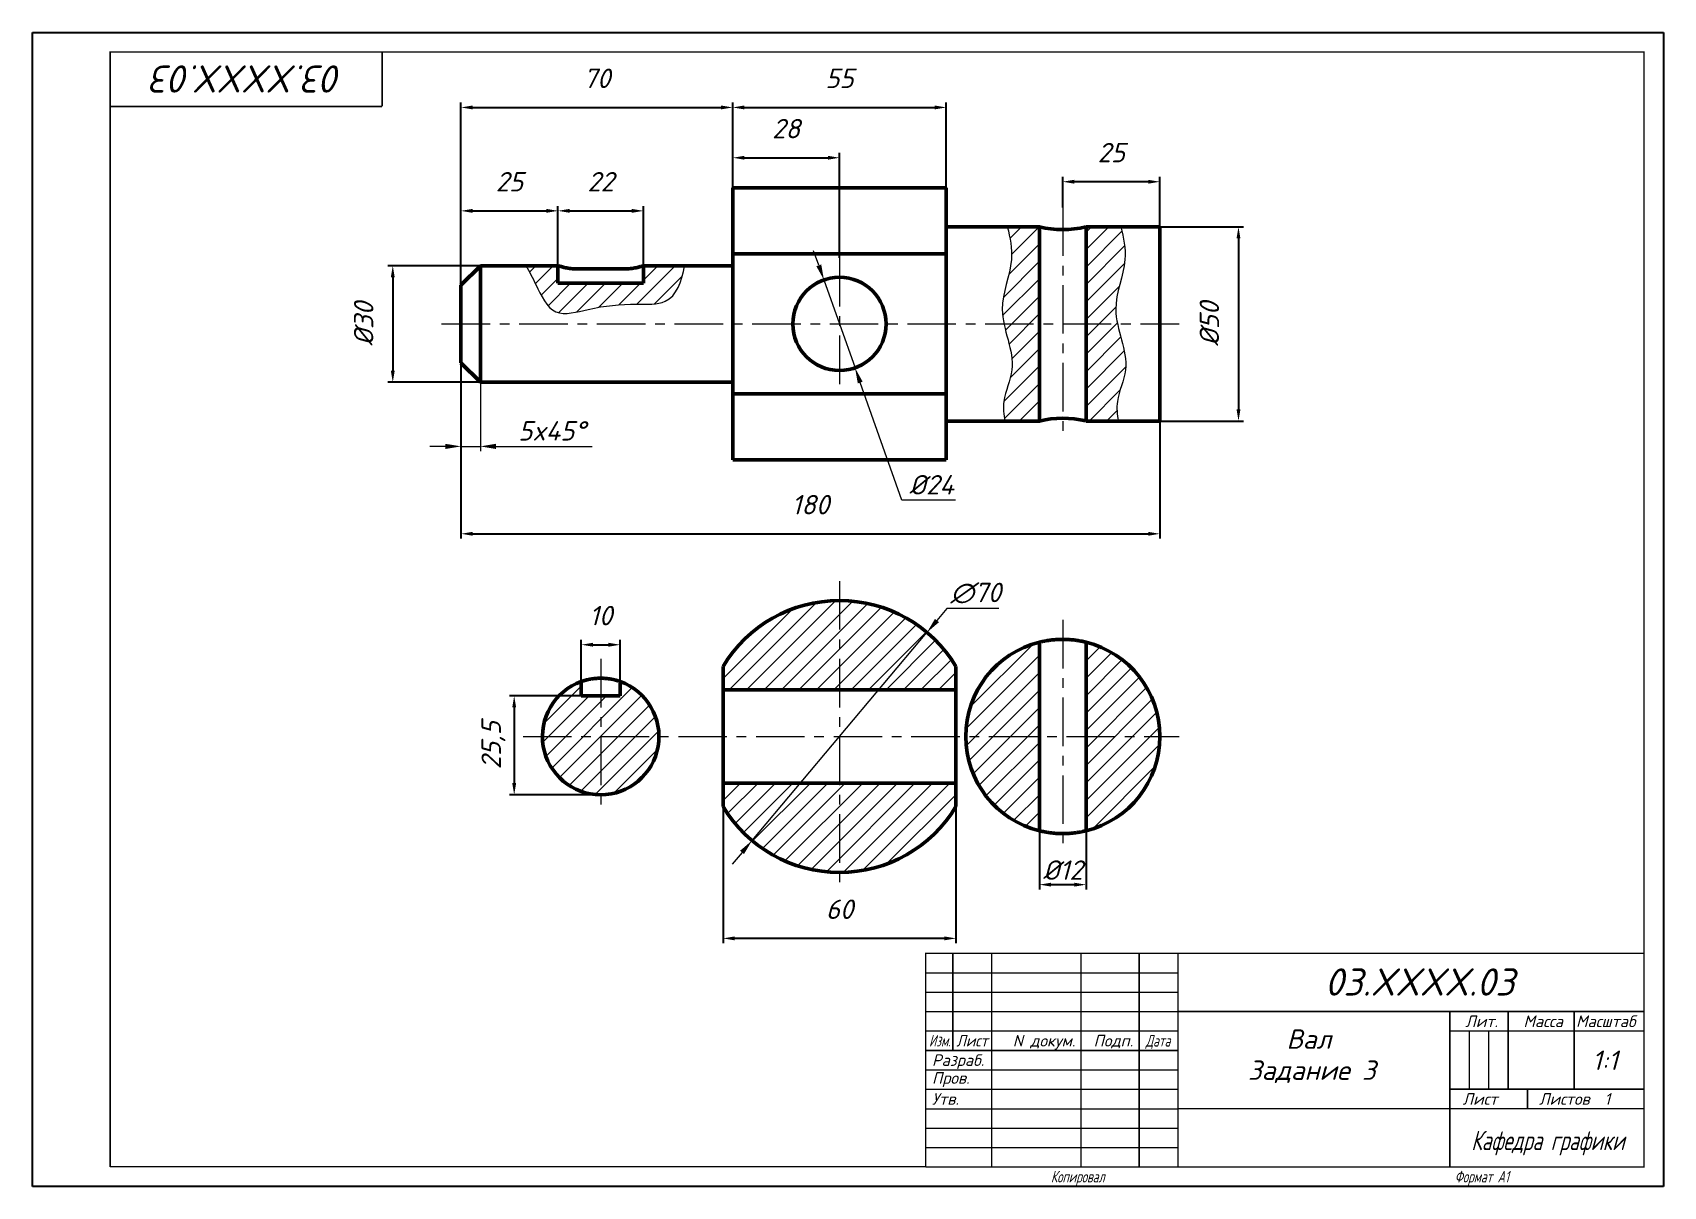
# Model space of a CAD drawing. Header units: millimetres. Extents: x 0 to 420, y 0 to 297.
import ezdxf
from ezdxf.enums import TextEntityAlignment as Align

# ---------------------------------------------------------------- set-up
doc = ezdxf.new("R2010")
doc.units = ezdxf.units.MM
doc.linetypes.add('CENTER', pattern=[2, 1.25, -0.25, 0.25, -0.25])
doc.layers.get('0').update_dxf_attribs({"lineweight": 15})
for name, color, linetype, lineweight in [('Осевая', 7, 'CENTER', 15), ('ОСН', 7, 'Continuous', 50), ('Размер', 7, 'Continuous', 18), ('Тонкая', 7, 'Continuous', 18)]:
    doc.layers.add(name, color=color, linetype=linetype, lineweight=lineweight)
doc.styles.add('ESKD', font='isocpeur.ttf', dxfattribs={"oblique": 15})
doc.styles.get("Standard").update_dxf_attribs({"font": 'isocpeur.ttf', "oblique": 15})
doc.dimstyles.new('ESKD', dxfattribs={"dimtxt": 5, "dimasz": 4, "dimexe": 1.25, "dimexo": 0, "dimgap": 1.5, "dimtad": 3, "dimdec": 0, "dimdsep": 46, "dimtxsty": 'ESKD', "dimcen": 1.5, "dimdle": 1.25, "dimclrd": 256, "dimclre": 256, "dimclrt": 256, "dimazin": 2, "dimtfac": 0.766667, "dimtdec": 0, "dimtmove": 0, "dimatfit": 3, "dimtvp": 1.5, "dimtolj": 1, "dimtzin": 0, "dimlwd": -1, "dimlwe": -1, "dimarcsym": 0})
doc.dimstyles.new('ISO-25', dxfattribs={"dimtxt": 5, "dimasz": 3, "dimexe": 1.25, "dimexo": 0, "dimgap": 1.5, "dimtad": 0, "dimdec": 0, "dimzin": 0, "dimdsep": 46, "dimtxsty": 'ESKD', "dimcen": -3, "dimdle": 1.25, "dimadec": 0, "dimazin": 0, "dimtfac": 0.766667, "dimtdec": 0, "dimtofl": 0, "dimtmove": 2, "dimatfit": 3, "dimtvp": 1.5, "dimtolj": 1, "dimtzin": 0, "dimarcsym": 0})

# ---------------------------------------------------------------- blocks, each defined once
blk = doc.blocks.new('SW_HATCH_2')
at = {"color": 0, "linetype": 'Continuous', "lineweight": 0}
for p, q in [((0, 0), (4.81, 4.81)), ((1.01, -5.73), (11.37, 4.64)), ((9.81, 5.32), (9.87, 5.38)), ((-0.15, -2.4), (5.83, 3.58)), ((0.26, -4.23), (8.07, 3.58)), ((2.01, -6.97), (12.62, 3.64)), ((3.25, -7.97), (13.62, 2.39)), ((4.75, -8.72), (14.36, 0.89)), ((6.58, -9.13), (14.78, -0.94)), ((8.98, -8.98), (14.62, -3.34))]:
    blk.add_line(p, q, dxfattribs=at)
blk = doc.blocks.new('SW_HATCH_1')
at = {"color": 0, "linetype": 'Continuous', "lineweight": 0}
for p, q in [((-1.84, -4.09), (7.14, 4.89)), ((-1.05, -5.54), (10.2, 5.71)), ((1.2, -5.54), (12.69, 5.96)), ((3.44, -5.54), (14.86, 5.88)), ((5.69, -5.54), (16.8, 5.58)), ((7.93, -5.54), (18.57, 5.1)), ((10.18, -5.54), (20.2, 4.48)), ((12.42, -5.54), (21.7, 3.74)), ((14.67, -5.54), (23.08, 2.88)), ((0, 0), (1.62, 1.62)), ((16.91, -5.54), (24.36, 1.91)), ((19.16, -5.54), (25.53, 0.84)), ((21.4, -5.54), (26.6, -0.34)), ((23.65, -5.54), (27.57, -1.61)), ((25.89, -5.54), (28.16, -3.27)), ((28.14, -5.54), (28.16, -5.52)), ((-1.84, -17.56), (-1.82, -17.54)), ((-1.84, -19.8), (0.42, -17.54)), ((-1.26, -21.46), (2.67, -17.54)), ((-0.29, -22.74), (4.91, -17.54)), ((0.78, -23.91), (7.16, -17.54)), ((1.96, -24.98), (9.4, -17.54)), ((3.23, -25.95), (11.65, -17.54)), ((4.62, -26.81), (13.89, -17.54)), ((6.12, -27.56), (16.14, -17.54)), ((7.74, -28.18), (18.38, -17.54)), ((9.51, -28.65), (20.63, -17.54)), ((11.46, -28.96), (22.87, -17.54)), ((13.62, -29.03), (25.12, -17.54)), ((16.11, -28.79), (27.36, -17.54)), ((19.18, -27.97), (28.16, -18.99)), ((24.7, -24.7), (26.32, -23.08))]:
    blk.add_line(p, q, dxfattribs=at)
blk = doc.blocks.new('SW_HATCH_0')
at = {"color": 0, "linetype": 'Continuous', "lineweight": 0}
for p, q in [((-0.55, -2.8), (8.91, 6.66)), ((0, 0), (8.09, 8.09)), ((14.91, 8.17), (15.03, 8.29)), ((14.91, 5.92), (16.71, 7.73)), ((14.91, 3.68), (18.21, 6.98)), ((-0.54, -5.03), (8.91, 4.41)), ((14.91, 1.43), (19.55, 6.08)), ((14.91, -0.81), (20.74, 5.03)), ((-0.2, -6.93), (8.91, 2.17)), ((14.91, -3.06), (21.79, 3.83)), ((14.91, -5.3), (22.7, 2.49)), ((14.91, -7.55), (23.44, 0.99)), ((0.37, -8.61), (8.91, -0.08)), ((14.91, -9.79), (24.01, -0.69)), ((1.11, -10.11), (8.91, -2.32)), ((14.91, -12.04), (24.35, -2.59)), ((2.02, -11.46), (8.91, -4.57)), ((14.91, -14.28), (24.36, -4.82)), ((3.07, -12.65), (8.91, -6.81)), ((15.72, -15.72), (23.81, -7.62)), ((4.26, -13.7), (8.91, -9.06)), ((5.6, -14.6), (8.91, -11.3)), ((7.1, -15.35), (8.91, -13.55)), ((8.78, -15.91), (8.91, -15.79))]:
    blk.add_line(p, q, dxfattribs=at)
blk = doc.blocks.new('*D4')
at = {"layer": 'DEFPOINTS', "color": 0, "ltscale": 10, "transparency": 16777216}
for p in [(177.81, 97.79), (237.81, 97.79), (177.81, 63.84)]:
    blk.add_point(p, dxfattribs=at)
at = {"layer": 'Размер', "color": 0, "lineweight": -2, "ltscale": 10, "transparency": 16777216}
for p, q in [((177.81, 97.79), (177.81, 62.59)), ((237.81, 97.79), (237.81, 62.59)), ((234.81, 63.84), (180.81, 63.84))]:
    blk.add_line(p, q, dxfattribs=at)
at = {"layer": 'Размер', "color": 0, "ltscale": 10, "transparency": 16777216}
for points in [[(180.81, 64.34), (180.81, 63.34), (177.81, 63.84)], [(234.81, 64.34), (234.81, 63.34), (237.81, 63.84)]]:
    blk.add_solid(points, dxfattribs=at)
at = {"layer": 'Размер', "color": 0, "ltscale": 10, "transparency": 16777216, "insert": (207.81, 71.34), "char_height": 5, "attachment_point": 5, "style": 'ESKD'}
blk.add_mtext('\\A1;60', dxfattribs=at)
blk = doc.blocks.new('*D5')
at = {"layer": 'DEFPOINTS', "color": 0, "ltscale": 10, "transparency": 16777216}
for p in [(259.31, 91.54), (271.31, 91.54), (271.31, 77.67)]:
    blk.add_point(p, dxfattribs=at)
at = {"layer": 'Размер', "color": 0, "lineweight": -2, "ltscale": 10, "transparency": 16777216}
for p, q in [((259.31, 91.54), (259.31, 76.42)), ((271.31, 91.54), (271.31, 76.42)), ((262.31, 77.67), (268.31, 77.67))]:
    blk.add_line(p, q, dxfattribs=at)
at = {"layer": 'Размер', "color": 0, "ltscale": 10, "transparency": 16777216}
for points in [[(262.31, 78.17), (262.31, 77.17), (259.31, 77.67)], [(268.31, 78.17), (268.31, 77.17), (271.31, 77.67)]]:
    blk.add_solid(points, dxfattribs=at)
at = {"layer": 'Размер', "color": 0, "ltscale": 10, "transparency": 16777216, "insert": (265.31, 81.42), "char_height": 5, "attachment_point": 5, "style": 'ESKD'}
blk.add_mtext('\\A1;%%c12', dxfattribs=at)
blk = doc.blocks.new('*D6')
at = {"layer": 'DEFPOINTS', "color": 0, "ltscale": 10, "transparency": 16777216}
for p in [(141.31, 126.31), (124.03, 100.81), (146.31, 100.81)]:
    blk.add_point(p, dxfattribs=at)
at = {"layer": 'Размер', "color": 0, "lineweight": -2, "ltscale": 10, "transparency": 16777216}
for p, q in [((141.31, 126.31), (122.78, 126.31)), ((124.03, 123.31), (124.03, 103.81)), ((146.31, 100.81), (122.78, 100.81))]:
    blk.add_line(p, q, dxfattribs=at)
at = {"layer": 'Размер', "color": 0, "ltscale": 10, "transparency": 16777216}
for points in [[(123.53, 123.31), (124.53, 123.31), (124.03, 126.31)], [(123.53, 103.81), (124.53, 103.81), (124.03, 100.81)]]:
    blk.add_solid(points, dxfattribs=at)
at = {"layer": 'Размер', "color": 0, "ltscale": 10, "transparency": 16777216, "insert": (118.69, 113.56), "char_height": 5, "attachment_point": 5, "rotation": 90, "style": 'ESKD'}
blk.add_mtext('\\A1;25,5', dxfattribs=at)
blk = doc.blocks.new('*D7')
at = {"layer": 'DEFPOINTS', "color": 0, "ltscale": 10, "transparency": 16777216}
for p in [(151.31, 139.43), (141.31, 129.96), (151.31, 129.96)]:
    blk.add_point(p, dxfattribs=at)
at = {"layer": 'Размер', "color": 0, "lineweight": -2, "ltscale": 10, "transparency": 16777216}
for p, q in [((141.31, 129.96), (141.31, 140.68)), ((144.31, 139.43), (148.31, 139.43)), ((151.31, 129.96), (151.31, 140.68))]:
    blk.add_line(p, q, dxfattribs=at)
at = {"layer": 'Размер', "color": 0, "ltscale": 10, "transparency": 16777216}
for points in [[(144.31, 139.93), (144.31, 138.93), (141.31, 139.43)], [(148.31, 139.93), (148.31, 138.93), (151.31, 139.43)]]:
    blk.add_solid(points, dxfattribs=at)
at = {"layer": 'Размер', "color": 0, "ltscale": 10, "transparency": 16777216, "insert": (146.31, 146.93), "char_height": 5, "attachment_point": 5, "style": 'ESKD'}
blk.add_mtext('\\A1;10', dxfattribs=at)
blk = doc.blocks.new('*D8')
at = {"layer": 'DEFPOINTS', "color": 0, "ltscale": 10, "transparency": 16777216}
for p in [(230.34, 142.6), (185.29, 89.03)]:
    blk.add_point(p, dxfattribs=at)
at = {"layer": 'Размер', "ltscale": 10, "transparency": 16777216}
for p, q in [((235.49, 148.72), (232.91, 145.66)), ((248.83, 148.72), (235.49, 148.72)), ((185.29, 89.03), (230.34, 142.6)), ((182.71, 85.97), (180.14, 82.9))]:
    blk.add_line(p, q, dxfattribs=at)
for points in [[(232.4, 146.09), (233.43, 145.23), (230.34, 142.6)], [(182.2, 86.39), (183.22, 85.54), (185.29, 89.03)]]:
    blk.add_solid(points, dxfattribs=at)
at = {"layer": 'Размер', "ltscale": 10, "transparency": 16777216, "insert": (242.91, 152.72), "char_height": 5, "attachment_point": 5, "style": 'ESKD'}
blk.add_mtext('\\A1;∅70', dxfattribs=at)
blk = doc.blocks.new('*D9')
at = {"layer": 'DEFPOINTS', "color": 0, "ltscale": 10, "transparency": 16777216}
for p in [(290.31, 247.01), (290.31, 197.01), (310.57, 197.01)]:
    blk.add_point(p, dxfattribs=at)
at = {"layer": 'Размер', "color": 0, "lineweight": -2, "ltscale": 10, "transparency": 16777216}
for p, q in [((290.31, 247.01), (311.82, 247.01)), ((310.57, 244.01), (310.57, 200.01)), ((290.31, 197.01), (311.82, 197.01))]:
    blk.add_line(p, q, dxfattribs=at)
at = {"layer": 'Размер', "color": 0, "ltscale": 10, "transparency": 16777216}
for points in [[(310.07, 244.01), (311.07, 244.01), (310.57, 247.01)], [(310.07, 200.01), (311.07, 200.01), (310.57, 197.01)]]:
    blk.add_solid(points, dxfattribs=at)
at = {"layer": 'Размер', "color": 0, "ltscale": 10, "transparency": 16777216, "insert": (303.07, 222.01), "char_height": 5, "attachment_point": 5, "rotation": 90, "style": 'ESKD'}
blk.add_mtext('\\A1;%%c50', dxfattribs=at)
blk = doc.blocks.new('*D10')
at = {"layer": 'DEFPOINTS', "color": 0, "ltscale": 10, "transparency": 16777216}
for p in [(265.31, 258.62), (265.31, 252.01), (290.31, 247.01)]:
    blk.add_point(p, dxfattribs=at)
at = {"layer": 'Размер', "color": 0, "lineweight": -2, "ltscale": 10, "transparency": 16777216}
for p, q in [((265.31, 252.01), (265.31, 259.87)), ((287.31, 258.62), (268.31, 258.62)), ((290.31, 247.01), (290.31, 259.87))]:
    blk.add_line(p, q, dxfattribs=at)
at = {"layer": 'Размер', "color": 0, "ltscale": 10, "transparency": 16777216}
for points in [[(268.31, 259.12), (268.31, 258.12), (265.31, 258.62)], [(287.31, 259.12), (287.31, 258.12), (290.31, 258.62)]]:
    blk.add_solid(points, dxfattribs=at)
at = {"layer": 'Размер', "color": 0, "ltscale": 10, "transparency": 16777216, "insert": (277.81, 266.12), "char_height": 5, "attachment_point": 5, "style": 'ESKD'}
blk.add_mtext('\\A1;25', dxfattribs=at)
blk = doc.blocks.new('*D11')
at = {"layer": 'DEFPOINTS', "color": 0, "ltscale": 10, "transparency": 16777216}
for p in [(180.31, 277.74), (180.31, 257.01), (110.31, 232.01)]:
    blk.add_point(p, dxfattribs=at)
at = {"layer": 'Размер', "color": 0, "lineweight": -2, "ltscale": 10, "transparency": 16777216}
for p, q in [((110.31, 232.01), (110.31, 278.99)), ((113.31, 277.74), (177.31, 277.74)), ((180.31, 257.01), (180.31, 278.99))]:
    blk.add_line(p, q, dxfattribs=at)
at = {"layer": 'Размер', "color": 0, "ltscale": 10, "transparency": 16777216}
for points in [[(113.31, 278.24), (113.31, 277.24), (110.31, 277.74)], [(177.31, 278.24), (177.31, 277.24), (180.31, 277.74)]]:
    blk.add_solid(points, dxfattribs=at)
at = {"layer": 'Размер', "color": 0, "ltscale": 10, "transparency": 16777216, "insert": (145.31, 285.24), "char_height": 5, "attachment_point": 5, "style": 'ESKD'}
blk.add_mtext('\\A1;70', dxfattribs=at)
blk = doc.blocks.new('*D12')
at = {"layer": 'DEFPOINTS', "color": 0, "ltscale": 10, "transparency": 16777216}
for p in [(235.31, 277.74), (180.31, 257.01), (235.31, 257.01)]:
    blk.add_point(p, dxfattribs=at)
at = {"layer": 'Размер', "color": 0, "lineweight": -2, "ltscale": 10, "transparency": 16777216}
for p, q in [((180.31, 257.01), (180.31, 278.99)), ((183.31, 277.74), (232.31, 277.74)), ((235.31, 257.01), (235.31, 278.99))]:
    blk.add_line(p, q, dxfattribs=at)
at = {"layer": 'Размер', "color": 0, "ltscale": 10, "transparency": 16777216}
for points in [[(183.31, 278.24), (183.31, 277.24), (180.31, 277.74)], [(232.31, 278.24), (232.31, 277.24), (235.31, 277.74)]]:
    blk.add_solid(points, dxfattribs=at)
at = {"layer": 'Размер', "color": 0, "ltscale": 10, "transparency": 16777216, "insert": (207.81, 285.24), "char_height": 5, "attachment_point": 5, "style": 'ESKD'}
blk.add_mtext('\\A1;55', dxfattribs=at)
blk = doc.blocks.new('*D13')
at = {"layer": 'DEFPOINTS', "color": 0, "ltscale": 10, "transparency": 16777216}
for p in [(110.31, 212.01), (290.31, 197.01), (290.31, 167.99)]:
    blk.add_point(p, dxfattribs=at)
at = {"layer": 'Размер', "color": 0, "lineweight": -2, "ltscale": 10, "transparency": 16777216}
for p, q in [((110.31, 212.01), (110.31, 166.74)), ((290.31, 197.01), (290.31, 166.74)), ((113.31, 167.99), (287.31, 167.99))]:
    blk.add_line(p, q, dxfattribs=at)
at = {"layer": 'Размер', "color": 0, "ltscale": 10, "transparency": 16777216}
for points in [[(113.31, 168.49), (113.31, 167.49), (110.31, 167.99)], [(287.31, 168.49), (287.31, 167.49), (290.31, 167.99)]]:
    blk.add_solid(points, dxfattribs=at)
at = {"layer": 'Размер', "color": 0, "ltscale": 10, "transparency": 16777216, "insert": (200.31, 175.49), "char_height": 5, "attachment_point": 5, "style": 'ESKD'}
blk.add_mtext('\\A1;180', dxfattribs=at)
blk = doc.blocks.new('*D14')
at = {"layer": 'DEFPOINTS', "color": 0, "ltscale": 10, "transparency": 16777216}
for p in [(207.81, 264.79), (180.31, 257.01), (207.81, 239.01)]:
    blk.add_point(p, dxfattribs=at)
at = {"layer": 'Размер', "color": 0, "lineweight": -2, "ltscale": 10, "transparency": 16777216}
for p, q in [((180.31, 257.01), (180.31, 266.04)), ((183.31, 264.79), (204.81, 264.79)), ((207.81, 239.01), (207.81, 266.04))]:
    blk.add_line(p, q, dxfattribs=at)
at = {"layer": 'Размер', "color": 0, "ltscale": 10, "transparency": 16777216}
for points in [[(183.31, 265.29), (183.31, 264.29), (180.31, 264.79)], [(204.81, 265.29), (204.81, 264.29), (207.81, 264.79)]]:
    blk.add_solid(points, dxfattribs=at)
at = {"layer": 'Размер', "color": 0, "ltscale": 10, "transparency": 16777216, "insert": (194.06, 272.29), "char_height": 5, "attachment_point": 5, "style": 'ESKD'}
blk.add_mtext('\\A1;28', dxfattribs=at)
blk = doc.blocks.new('*D15')
at = {"layer": 'DEFPOINTS', "color": 0, "ltscale": 10, "transparency": 16777216}
for p in [(135.31, 251.12), (135.31, 237.01), (110.31, 232.01)]:
    blk.add_point(p, dxfattribs=at)
at = {"layer": 'Размер', "color": 0, "lineweight": -2, "ltscale": 10, "transparency": 16777216}
for p, q in [((110.31, 232.01), (110.31, 252.37)), ((135.31, 237.01), (135.31, 252.37)), ((113.31, 251.12), (132.31, 251.12))]:
    blk.add_line(p, q, dxfattribs=at)
at = {"layer": 'Размер', "color": 0, "ltscale": 10, "transparency": 16777216}
for points in [[(113.31, 251.62), (113.31, 250.62), (110.31, 251.12)], [(132.31, 251.62), (132.31, 250.62), (135.31, 251.12)]]:
    blk.add_solid(points, dxfattribs=at)
at = {"layer": 'Размер', "color": 0, "ltscale": 10, "transparency": 16777216, "insert": (122.81, 258.62), "char_height": 5, "attachment_point": 5, "style": 'ESKD'}
blk.add_mtext('\\A1;25', dxfattribs=at)
blk = doc.blocks.new('*D16')
at = {"layer": 'DEFPOINTS', "color": 0, "ltscale": 10, "transparency": 16777216}
for p in [(157.31, 251.12), (135.31, 237.01), (157.31, 237.01)]:
    blk.add_point(p, dxfattribs=at)
at = {"layer": 'Размер', "color": 0, "lineweight": -2, "ltscale": 10, "transparency": 16777216}
for p, q in [((135.31, 237.01), (135.31, 252.37)), ((157.31, 237.01), (157.31, 252.37)), ((138.31, 251.12), (154.31, 251.12))]:
    blk.add_line(p, q, dxfattribs=at)
at = {"layer": 'Размер', "color": 0, "ltscale": 10, "transparency": 16777216}
for points in [[(138.31, 251.62), (138.31, 250.62), (135.31, 251.12)], [(154.31, 251.62), (154.31, 250.62), (157.31, 251.12)]]:
    blk.add_solid(points, dxfattribs=at)
at = {"layer": 'Размер', "color": 0, "ltscale": 10, "transparency": 16777216, "insert": (146.31, 258.62), "char_height": 5, "attachment_point": 5, "style": 'ESKD'}
blk.add_mtext('\\A1;22', dxfattribs=at)
blk = doc.blocks.new('*D17')
at = {"layer": 'DEFPOINTS', "color": 0, "ltscale": 10, "transparency": 16777216}
for p in [(115.31, 237.01), (92.76, 207.01), (115.31, 207.01)]:
    blk.add_point(p, dxfattribs=at)
at = {"layer": 'Размер', "color": 0, "lineweight": -2, "ltscale": 10, "transparency": 16777216}
for p, q in [((115.31, 237.01), (91.51, 237.01)), ((92.76, 234.01), (92.76, 210.01)), ((115.31, 207.01), (91.51, 207.01))]:
    blk.add_line(p, q, dxfattribs=at)
at = {"layer": 'Размер', "color": 0, "ltscale": 10, "transparency": 16777216}
for points in [[(92.26, 234.01), (93.26, 234.01), (92.76, 237.01)], [(92.26, 210.01), (93.26, 210.01), (92.76, 207.01)]]:
    blk.add_solid(points, dxfattribs=at)
at = {"layer": 'Размер', "color": 0, "ltscale": 10, "transparency": 16777216, "insert": (85.26, 222.01), "char_height": 5, "attachment_point": 5, "rotation": 90, "style": 'ESKD'}
blk.add_mtext('\\A1;%%c30', dxfattribs=at)
blk = doc.blocks.new('*D18')
at = {"layer": 'DEFPOINTS', "color": 0, "ltscale": 10, "transparency": 16777216}
for p in [(110.31, 212.01), (115.31, 207.01), (115.31, 190.49)]:
    blk.add_point(p, dxfattribs=at)
at = {"layer": 'Размер', "ltscale": 10, "transparency": 16777216}
for p, q in [((110.31, 212.01), (110.31, 189.24)), ((115.31, 207.01), (115.31, 189.24)), ((106.31, 190.49), (102.31, 190.49)), ((110.31, 190.49), (115.31, 190.49)), ((119.31, 190.49), (144.15, 190.49))]:
    blk.add_line(p, q, dxfattribs=at)
for points in [[(106.31, 191.15), (106.31, 189.82), (110.31, 190.49)], [(119.31, 191.15), (119.31, 189.82), (115.31, 190.49)]]:
    blk.add_solid(points, dxfattribs=at)
at = {"layer": 'Размер', "ltscale": 10, "transparency": 16777216, "insert": (133.73, 194.49), "char_height": 5, "attachment_point": 5, "style": 'ESKD'}
blk.add_mtext('\\A1;5x45%%d', dxfattribs=at)
blk = doc.blocks.new('*D19')
at = {"layer": 'DEFPOINTS', "color": 0, "ltscale": 10, "transparency": 16777216}
for p in [(203.81, 233.33), (211.81, 210.7)]:
    blk.add_point(p, dxfattribs=at)
at = {"layer": 'Размер', "ltscale": 10, "transparency": 16777216}
for p, q in [((202.48, 237.1), (201.15, 240.87)), ((203.81, 233.33), (211.81, 210.7)), ((223.86, 176.61), (213.15, 206.93)), ((237.7, 176.61), (223.86, 176.61))]:
    blk.add_line(p, q, dxfattribs=at)
for points in [[(203.11, 237.32), (201.85, 236.88), (203.81, 233.33)], [(213.77, 207.15), (212.52, 206.71), (211.81, 210.7)]]:
    blk.add_solid(points, dxfattribs=at)
at = {"layer": 'Размер', "ltscale": 10, "transparency": 16777216, "insert": (231.53, 180.61), "char_height": 5, "attachment_point": 5, "style": 'ESKD'}
blk.add_mtext('\\A1;%%c24', dxfattribs=at)

msp = doc.modelspace()

# ---------------------------------------------------------------- hatches: boundary and pattern name
at = {"layer": 'Тонкая', "ltscale": 10}
h = msp.add_hatch(dxfattribs=at)
h.set_pattern_fill('ANSI31', color=256, style=0)
h.set_pattern_definition([(45, (-639.0636, 408.405), (-2.245064, 2.245064), [])])
edge = h.paths.add_edge_path()
edge.add_line((259.31, 247.01), (251.02, 247.01))
edge.add_spline(control_points=[(251.02, 247.01), (251.79, 244.2), (253.07, 237.12), (249.11, 228.82), (249.92, 223.26), (250.18, 222.01)], knot_values=[4.739967, 4.739967, 4.739967, 4.739967, 13.329839, 26.363367, 30.138849, 30.138849, 30.138849, 30.138849], degree=3, periodic=0)
edge.add_line((250.18, 222.01), (259.31, 222.01))
edge.add_line((259.31, 222.01), (259.31, 247.01))
edge = h.paths.add_edge_path()
edge.add_spline(control_points=[(250.18, 222.01), (251.02, 218.05), (253.84, 211.29), (249.67, 203.13), (250.06, 198.7), (250.4, 197.01)], knot_values=[30.138849, 30.138849, 30.138849, 30.138849, 42.138018, 50.530697, 55.657626, 55.657626, 55.657626, 55.657626], degree=3, periodic=0)
edge.add_line((250.4, 197.01), (259.31, 197.01))
edge.add_line((259.31, 197.01), (259.31, 222.01))
edge.add_line((259.31, 222.01), (250.18, 222.01))
edge = h.paths.add_edge_path()
edge.add_spline(control_points=[(279.64, 197.01), (279.3, 198.7), (278.91, 203.13), (283.08, 211.29), (280.26, 218.05), (279.42, 222.01)], knot_values=[30.138849, 30.138849, 30.138849, 30.138849, 35.265778, 43.658457, 55.657626, 55.657626, 55.657626, 55.657626], degree=3, periodic=0)
edge.add_line((279.42, 222.01), (271.31, 222.01))
edge.add_line((271.31, 222.01), (271.31, 197.01))
edge.add_line((271.31, 197.01), (279.64, 197.01))
edge = h.paths.add_edge_path()
edge.add_spline(control_points=[(279.42, 222.01), (279.16, 223.26), (278.35, 228.82), (282.31, 237.12), (281.03, 244.2), (280.26, 247.01)], knot_values=[4.739967, 4.739967, 4.739967, 4.739967, 8.515449, 21.548977, 30.138849, 30.138849, 30.138849, 30.138849], degree=3, periodic=0)
edge.add_line((280.26, 247.01), (271.31, 247.01))
edge.add_line((271.31, 247.01), (271.31, 222.01))
edge.add_line((271.31, 222.01), (279.42, 222.01))
h = msp.add_hatch(dxfattribs=at)
h.set_pattern_fill('ANSI31', color=256, style=0)
h.set_pattern_definition([(45, (-639.0636, 384.3395), (-2.245064, 2.245064), [])])
edge = h.paths.add_edge_path()
edge.add_spline(control_points=[(127.06, 237.01), (127.91, 235.47), (130.15, 231.24), (133.75, 223.17), (144.95, 226.53), (153.43, 227.27), (165.08, 226.78), (167.14, 232.82), (167.92, 237.01)], knot_values=[6.36205, 6.36205, 6.36205, 6.36205, 11.663695, 20.358024, 28.692405, 41.272533, 48.663999, 59.656748, 59.656748, 59.656748, 59.656748], degree=3, periodic=0)
edge.add_line((167.92, 237.01), (157.31, 237.01))
edge.add_line((157.31, 237.01), (157.31, 232.51))
edge.add_line((157.31, 232.51), (135.31, 232.51))
edge.add_line((135.31, 232.51), (135.31, 237.01))
edge.add_line((135.31, 237.01), (127.06, 237.01))

# ---------------------------------------------------------------- linework, layer by layer
for p, q in [((230, 55), (295, 55)), ((230, 50), (295, 50)), ((230, 45), (295, 45)), ((370, 40), (370, 25)), ((370, 40), (370, 25)), ((375, 40), (375, 25)), ((375, 40), (375, 25)), ((230, 30), (295, 30)), ((230, 25), (295, 25)), ((230, 20), (295, 20)), ((230, 15), (295, 15)), ((230, 10), (295, 10)), ((230, 5), (20, 5))]:
    msp.add_line(p, q)
at = {"const_width": 0.4}
for points in [[(20, 5), (20, 292), (415, 292), (415, 5), (230, 5)], [(90, 292), (90, 278)], [(20, 278), (90, 278)], [(230, 5), (230, 60), (415, 60)], [(237, 35), (237, 60)], [(247, 5), (247, 60)], [(270, 5), (270, 60)], [(285, 60), (285, 5)], [(295, 5), (295, 60)], [(295, 45), (415, 45)], [(365, 45), (365, 5)], [(380, 45), (380, 25)], [(380, 45), (380, 25)], [(397, 45), (397, 25)], [(397, 45), (397, 25)], [(230, 40), (295, 40)], [(365, 40), (415, 40)], [(365, 40), (415, 40)], [(230, 35), (295, 35)], [(365, 25), (415, 25)], [(365, 25), (415, 25)], [(385, 25), (385, 20)], [(385, 25), (385, 20)], [(295, 20), (415, 20)]]:
    msp.add_lwpolyline(points, dxfattribs=at)
at = {"layer": 'DEFPOINTS'}
for p, q in [((0, 297), (420, 297)), ((0, 0), (0, 297)), ((420, 297), (420, 0)), ((420, 0), (0, 0))]:
    msp.add_line(p, q, dxfattribs=at)
at = {"layer": 'Осевая', "ltscale": 10}
for p, q in [((265.31, 252.01), (265.31, 192.01)), ((207.81, 239.01), (207.81, 205.01)), ((105.31, 222.01), (295.31, 222.01)), ((207.81, 155.81), (207.81, 75.81)), ((265.31, 145.81), (265.31, 85.81)), ((146.31, 135.81), (146.31, 95.81)), ((126.31, 115.81), (295.31, 115.81))]:
    msp.add_line(p, q, dxfattribs=at)
at = {"layer": 'ОСН', "ltscale": 10}
for p, q in [((180.31, 257.01), (235.31, 257.01)), ((180.31, 257.01), (180.31, 187.01)), ((235.31, 187.01), (235.31, 257.01)), ((235.31, 247.01), (259.31, 247.01)), ((259.31, 247.01), (259.31, 197.01)), ((271.31, 247.01), (290.31, 247.01)), ((271.31, 247.01), (271.31, 197.01)), ((290.31, 247.01), (290.31, 197.01)), ((115.31, 237.01), (110.31, 232.01)), ((115.31, 237.01), (135.31, 237.01)), ((115.31, 237.01), (115.31, 207.01)), ((135.31, 232.51), (135.31, 237.01)), ((140.26, 236.17), (152.37, 236.16)), ((157.31, 237.01), (180.31, 237.01)), ((157.31, 232.51), (157.31, 237.01)), ((110.31, 232.01), (110.31, 212.01)), ((135.31, 232.51), (157.31, 232.51)), ((110.31, 212.01), (115.31, 207.01)), ((115.31, 207.01), (180.31, 207.01)), ((235.31, 197.01), (259.31, 197.01)), ((271.31, 197.01), (290.31, 197.01)), ((180.31, 187.01), (235.31, 187.01))]:
    msp.add_line(p, q, dxfattribs=at)
at = {"layer": 'ОСН'}
for p, q in [((180.31, 240.04), (235.31, 240.04)), ((180.31, 203.99), (235.31, 203.99)), ((259.31, 140.08), (259.31, 91.54)), ((271.31, 91.54), (271.31, 140.08)), ((177.81, 127.81), (177.81, 133.84)), ((237.81, 133.84), (237.81, 127.81)), ((141.31, 129.96), (141.31, 126.31)), ((151.31, 126.31), (141.31, 126.31)), ((151.31, 126.31), (151.31, 129.96)), ((237.81, 127.81), (177.81, 127.81)), ((177.81, 103.81), (177.81, 127.81)), ((237.81, 103.81), (237.81, 127.81)), ((177.81, 103.81), (237.81, 103.81)), ((177.81, 97.79), (177.81, 103.81)), ((237.81, 103.81), (237.81, 97.79))]:
    msp.add_line(p, q, dxfattribs=at)
at = {"layer": 'ОСН', "ltscale": 10}
msp.add_circle((207.81, 222.01), 12, dxfattribs=at)
at = {"layer": 'ОСН'}
for centre, radius, start, end in [((265.31, 271.63), 25.33, 256.3016, 283.516), ((265.31, 172.4), 25.33, 76.484, 103.6984), ((207.81, 115.81), 35, 31.0027, 148.9973), ((265.31, 115.81), 25, 103.8865, 256.1135), ((265.31, 115.81), 25, 283.8865, 76.1135), ((146.31, 115.81), 15, 109.4712, 70.5288), ((207.81, 115.81), 35, 211.0027, 328.9973)]:
    msp.add_arc(centre, radius, start, end, dxfattribs=at)
for points, knots in [([(140.26, 236.17), (139.71, 236.19), (138.63, 236.23), (137.16, 236.49), (136.03, 236.78), (135.34, 237), (135.32, 237.01), (135.31, 237.01)], [0, 0, 0, 0, 0.206603, 0.412918, 0.626586, 0.845717, 1, 1, 1, 1]), ([(157.31, 237), (157.33, 237), (157.4, 237.03), (157, 236.89), (156.14, 236.64), (154.82, 236.34), (153.47, 236.17), (152.63, 236.16), (152.37, 236.16)], [0, 0, 0, 0, 0.057099, 0.26009, 0.46583, 0.681255, 0.899621, 1, 1, 1, 1]), ([(259.31, 140.08), (259.31, 140.08), (259.35, 140.09), (259.51, 140.13), (259.62, 140.16), (259.85, 140.21), (259.93, 140.23), (260.12, 140.27), (260.22, 140.29), (260.44, 140.33), (260.55, 140.36), (260.8, 140.4), (260.93, 140.43), (261.35, 140.5), (261.65, 140.55), (262.3, 140.63), (262.65, 140.67), (263.38, 140.74), (263.75, 140.77), (264.33, 140.8), (264.53, 140.8), (264.92, 140.81), (265.12, 140.81), (265.71, 140.81), (266.1, 140.8), (266.88, 140.77), (267.25, 140.74), (267.79, 140.69), (267.97, 140.67), (268.32, 140.63), (268.49, 140.61), (268.98, 140.55), (269.28, 140.5), (269.83, 140.4), (270.08, 140.36), (270.52, 140.27), (270.7, 140.23), (271.01, 140.16), (271.12, 140.13), (271.24, 140.1), (271.26, 140.1), (271.3, 140.09), (271.31, 140.08), (271.31, 140.08)], [0, 0, 0, 0, 0.0625, 0.0625, 0.125, 0.125, 0.15625, 0.15625, 0.1875, 0.1875, 0.21875, 0.21875, 0.25, 0.25, 0.3125, 0.3125, 0.375, 0.375, 0.4375, 0.4375, 0.46875, 0.46875, 0.5, 0.5, 0.5625, 0.5625, 0.625, 0.625, 0.65625, 0.65625, 0.6875, 0.6875, 0.75, 0.75, 0.8125, 0.8125, 0.875, 0.875, 0.9375, 0.9375, 0.96875, 0.96875, 1, 1, 1, 1]), ([(141.31, 129.96), (141.31, 129.96), (141.35, 129.97), (141.47, 130.01), (141.57, 130.05), (141.82, 130.13), (141.98, 130.17), (142.34, 130.28), (142.55, 130.34), (143.01, 130.45), (143.26, 130.5), (143.8, 130.6), (144.09, 130.65), (144.54, 130.71), (144.69, 130.73), (145.01, 130.76), (145.17, 130.77), (145.65, 130.8), (145.98, 130.81), (146.64, 130.81), (146.97, 130.8), (147.61, 130.76), (147.93, 130.73), (148.54, 130.65), (148.82, 130.6), (149.36, 130.5), (149.62, 130.45), (150.08, 130.34), (150.28, 130.28), (150.65, 130.18), (150.8, 130.13), (151.05, 130.05), (151.15, 130.01), (151.28, 129.97), (151.31, 129.96), (151.31, 129.96)], [0, 0, 0, 0, 0.0625, 0.0625, 0.125, 0.125, 0.1875, 0.1875, 0.25, 0.25, 0.3125, 0.3125, 0.375, 0.375, 0.40625, 0.40625, 0.4375, 0.4375, 0.5, 0.5, 0.5625, 0.5625, 0.625, 0.625, 0.6875, 0.6875, 0.75, 0.75, 0.8125, 0.8125, 0.875, 0.875, 0.9375, 0.9375, 1, 1, 1, 1]), ([(271.31, 91.54), (271.31, 91.54), (271.27, 91.53), (271.12, 91.5), (271.01, 91.47), (270.78, 91.42), (270.69, 91.4), (270.51, 91.36), (270.41, 91.34), (270.19, 91.29), (270.07, 91.27), (269.83, 91.22), (269.69, 91.2), (269.28, 91.13), (268.97, 91.08), (268.33, 90.99), (267.97, 90.95), (267.25, 90.89), (266.88, 90.86), (266.3, 90.83), (266.1, 90.83), (265.71, 90.82), (265.51, 90.81), (264.92, 90.81), (264.53, 90.82), (263.75, 90.86), (263.37, 90.89), (262.83, 90.94), (262.66, 90.96), (262.31, 90.99), (262.14, 91.02), (261.65, 91.08), (261.35, 91.13), (260.8, 91.22), (260.54, 91.27), (260.11, 91.36), (259.92, 91.4), (259.62, 91.47), (259.51, 91.5), (259.39, 91.53), (259.36, 91.53), (259.32, 91.54), (259.31, 91.54), (259.31, 91.54)], [0, 0, 0, 0, 0.0625, 0.0625, 0.125, 0.125, 0.15625, 0.15625, 0.1875, 0.1875, 0.21875, 0.21875, 0.25, 0.25, 0.3125, 0.3125, 0.375, 0.375, 0.4375, 0.4375, 0.46875, 0.46875, 0.5, 0.5, 0.5625, 0.5625, 0.625, 0.625, 0.65625, 0.65625, 0.6875, 0.6875, 0.75, 0.75, 0.8125, 0.8125, 0.875, 0.875, 0.9375, 0.9375, 0.96875, 0.96875, 1, 1, 1, 1])]:
    msp.add_open_spline(points, degree=3, knots=knots, dxfattribs=at)
at = {"layer": 'Тонкая', "ltscale": 10}
for points, knots in [([(251.02, 247.01), (251.79, 244.2), (253.07, 237.12), (247.23, 224.9), (254.45, 212.5), (249.67, 203.13), (250.06, 198.7), (250.4, 197.01)], [4.739967, 4.739967, 4.739967, 4.739967, 13.329839, 26.363367, 42.138018, 50.530697, 55.657626, 55.657626, 55.657626, 55.657626]), ([(280.26, 247.01), (281.03, 244.2), (282.31, 237.12), (276.47, 224.9), (283.69, 212.5), (278.91, 203.13), (279.3, 198.7), (279.64, 197.01)], [4.739967, 4.739967, 4.739967, 4.739967, 13.329839, 26.363367, 42.138018, 50.530697, 55.657626, 55.657626, 55.657626, 55.657626]), ([(127.06, 237.01), (127.91, 235.47), (130.15, 231.24), (133.75, 223.17), (144.95, 226.53), (153.43, 227.27), (165.08, 226.78), (167.14, 232.82), (167.92, 237.01)], [6.36205, 6.36205, 6.36205, 6.36205, 11.663695, 20.358024, 28.692405, 41.272533, 48.663999, 59.656748, 59.656748, 59.656748, 59.656748])]:
    msp.add_open_spline(points, degree=3, knots=knots, dxfattribs=at)

# ---------------------------------------------------------------- block references
at = {"layer": 'Тонкая', "xscale": 2, "yscale": 2, "zscale": 2}
for name, p in [('SW_HATCH_1', (181.5, 138.89)), ('SW_HATCH_0', (241.5, 123.43)), ('SW_HATCH_2', (131.69, 119.15))]:
    msp.add_blockref(name, p, dxfattribs=at)

# ---------------------------------------------------------------- texts
at = {"oblique": 15}
msp.add_text('03.XXXX.03', height=7, rotation=180, dxfattribs=at).set_placement((79.92, 288.57))
for s, height, p in [('03.XXXX.03', 7, (332.79, 49.11)), ('Лит.', 3, (368.96, 41)), ('Масса', 3, (383.96, 41)), ('Масштаб', 3, (397.5, 41)), ('N докум.', 3, (252.44, 36)), ('Подп.', 3, (273.25, 36)), ('Вал', 5, (322.93, 35.41)), ('Разраб.', 3, (231.63, 31)), ('Пров.', 3, (231.63, 26.4)), ('Задание 3', 5, (313.02, 27.41)), ('Утв.', 3, (231.63, 21)), ('Лист', 3, (368.26, 21)), ('Листов  1', 3, (387.96, 21))]:
    msp.add_text(s, height=height, dxfattribs=at).set_placement(p)
for s, height, width, p in [('Изм.', 3, 0.7, (230.86, 36)), ('Лист', 3, 0.9, (237.89, 36)), ('Дата', 3, 0.7, (286.68, 36)), ('Кафедра графики', 5, 0.7, (370.52, 9.32)), ('Копировал', 3, 0.7, (262.26, 1)), ('Формат А1', 3, 0.7, (366.26, 1))]:
    msp.add_text(s, height=height, dxfattribs=dict(at, width=width)).set_placement(p)
msp.add_text('1:1', height=5, dxfattribs=at).set_placement((404.96, 29.97), align=Align.CENTER)

# ---------------------------------------------------------------- dimensions: what is measured, and where the dimension line sits
at = {"layer": 'Размер', "ltscale": 10}
for base, p1, p2, picture, middle in [((180.31, 277.74), (110.31, 232.01), (180.31, 257.01), '*D11', (145.31, 285.24)), ((235.31, 277.74), (180.31, 257.01), (235.31, 257.01), '*D12', (207.81, 285.24)), ((207.81357137, 264.78541697), (180.31357137, 257.01357343), (207.81357137, 239.01357343), '*D14', (194.06357137, 272.28541697)), ((265.31, 258.62), (290.31, 247.01), (265.31, 252.01), '*D10', (277.81, 266.12)), ((135.31, 251.12), (110.31, 232.01), (135.31, 237.01), '*D15', (122.81, 258.62)), ((157.31, 251.12), (135.31, 237.01), (157.31, 237.01), '*D16', (146.31, 258.62)), ((290.31, 167.99), (110.31, 212.01), (290.31, 197.01), '*D13', (200.31, 175.49)), ((151.31, 139.43), (141.31, 129.96), (151.31, 129.96), '*D7', (146.31, 146.93)), ((177.81, 63.84), (237.81, 97.79), (177.81, 97.79), '*D4', (207.81, 71.34))]:
    dim = msp.add_linear_dim(base=base, p1=p1, p2=p2, dimstyle='ISO-25', dxfattribs=at)
    dim.commit()
    dim.dimension.update_dxf_attribs({"geometry": picture, "text_midpoint": middle})
for base, p1, p2, text, picture, middle in [((310.57, 197.01), (290.31, 247.01), (290.31, 197.01), '%%c50', '*D9', (303.07, 222.01)), ((92.76, 207.01), (115.31, 237.01), (115.31, 207.01), '%%c30', '*D17', (85.26, 222.01))]:
    dim = msp.add_linear_dim(base=base, p1=p1, p2=p2, angle=90, text=text, dimstyle='ISO-25', dxfattribs=at)
    dim.commit()
    dim.dimension.update_dxf_attribs({"geometry": picture, "text_midpoint": middle})
dim = msp.add_diameter_dim_2p(p1=(203.81, 233.33), p2=(211.81, 210.7), text='%%c24', dimstyle='ESKD', override={"dimtoh": 1}, dxfattribs=at)
dim.commit()
dim.dimension.update_dxf_attribs({"geometry": '*D19', "text_midpoint": (231.53, 176.61), "dimtype": 163})
for base, p1, p2, text, dimstyle, picture, middle in [((115.31, 190.49), (110.31, 212.01), (115.31, 207.01), '5x45%%d', 'ESKD', '*D18', (133.73, 190.49)), ((271.31, 77.67), (259.31, 91.54), (271.31, 91.54), '%%c12', 'ISO-25', '*D5', (265.31, 81.42))]:
    dim = msp.add_linear_dim(base=base, p1=p1, p2=p2, text=text, dimstyle=dimstyle, dxfattribs=at)
    dim.commit()
    dim.dimension.update_dxf_attribs({"geometry": picture, "text_midpoint": middle, "dimtype": 160})
dim = msp.add_diameter_dim_2p(p1=(185.29, 89.03), p2=(230.34, 142.6), dimstyle='ESKD', override={"dimtoh": 1}, dxfattribs=at)
dim.commit()
dim.dimension.update_dxf_attribs({"geometry": '*D8', "text_midpoint": (242.91, 152.72)})
dim = msp.add_linear_dim(base=(124.03, 100.81), p1=(141.31, 126.31), p2=(146.31, 100.81), angle=90, text='25,5', dimstyle='ISO-25', dxfattribs=at)
dim.commit()
dim.dimension.update_dxf_attribs({"geometry": '*D6', "text_midpoint": (118.69, 113.56), "dimtype": 160})

doc.saveas('drawing.dxf')
